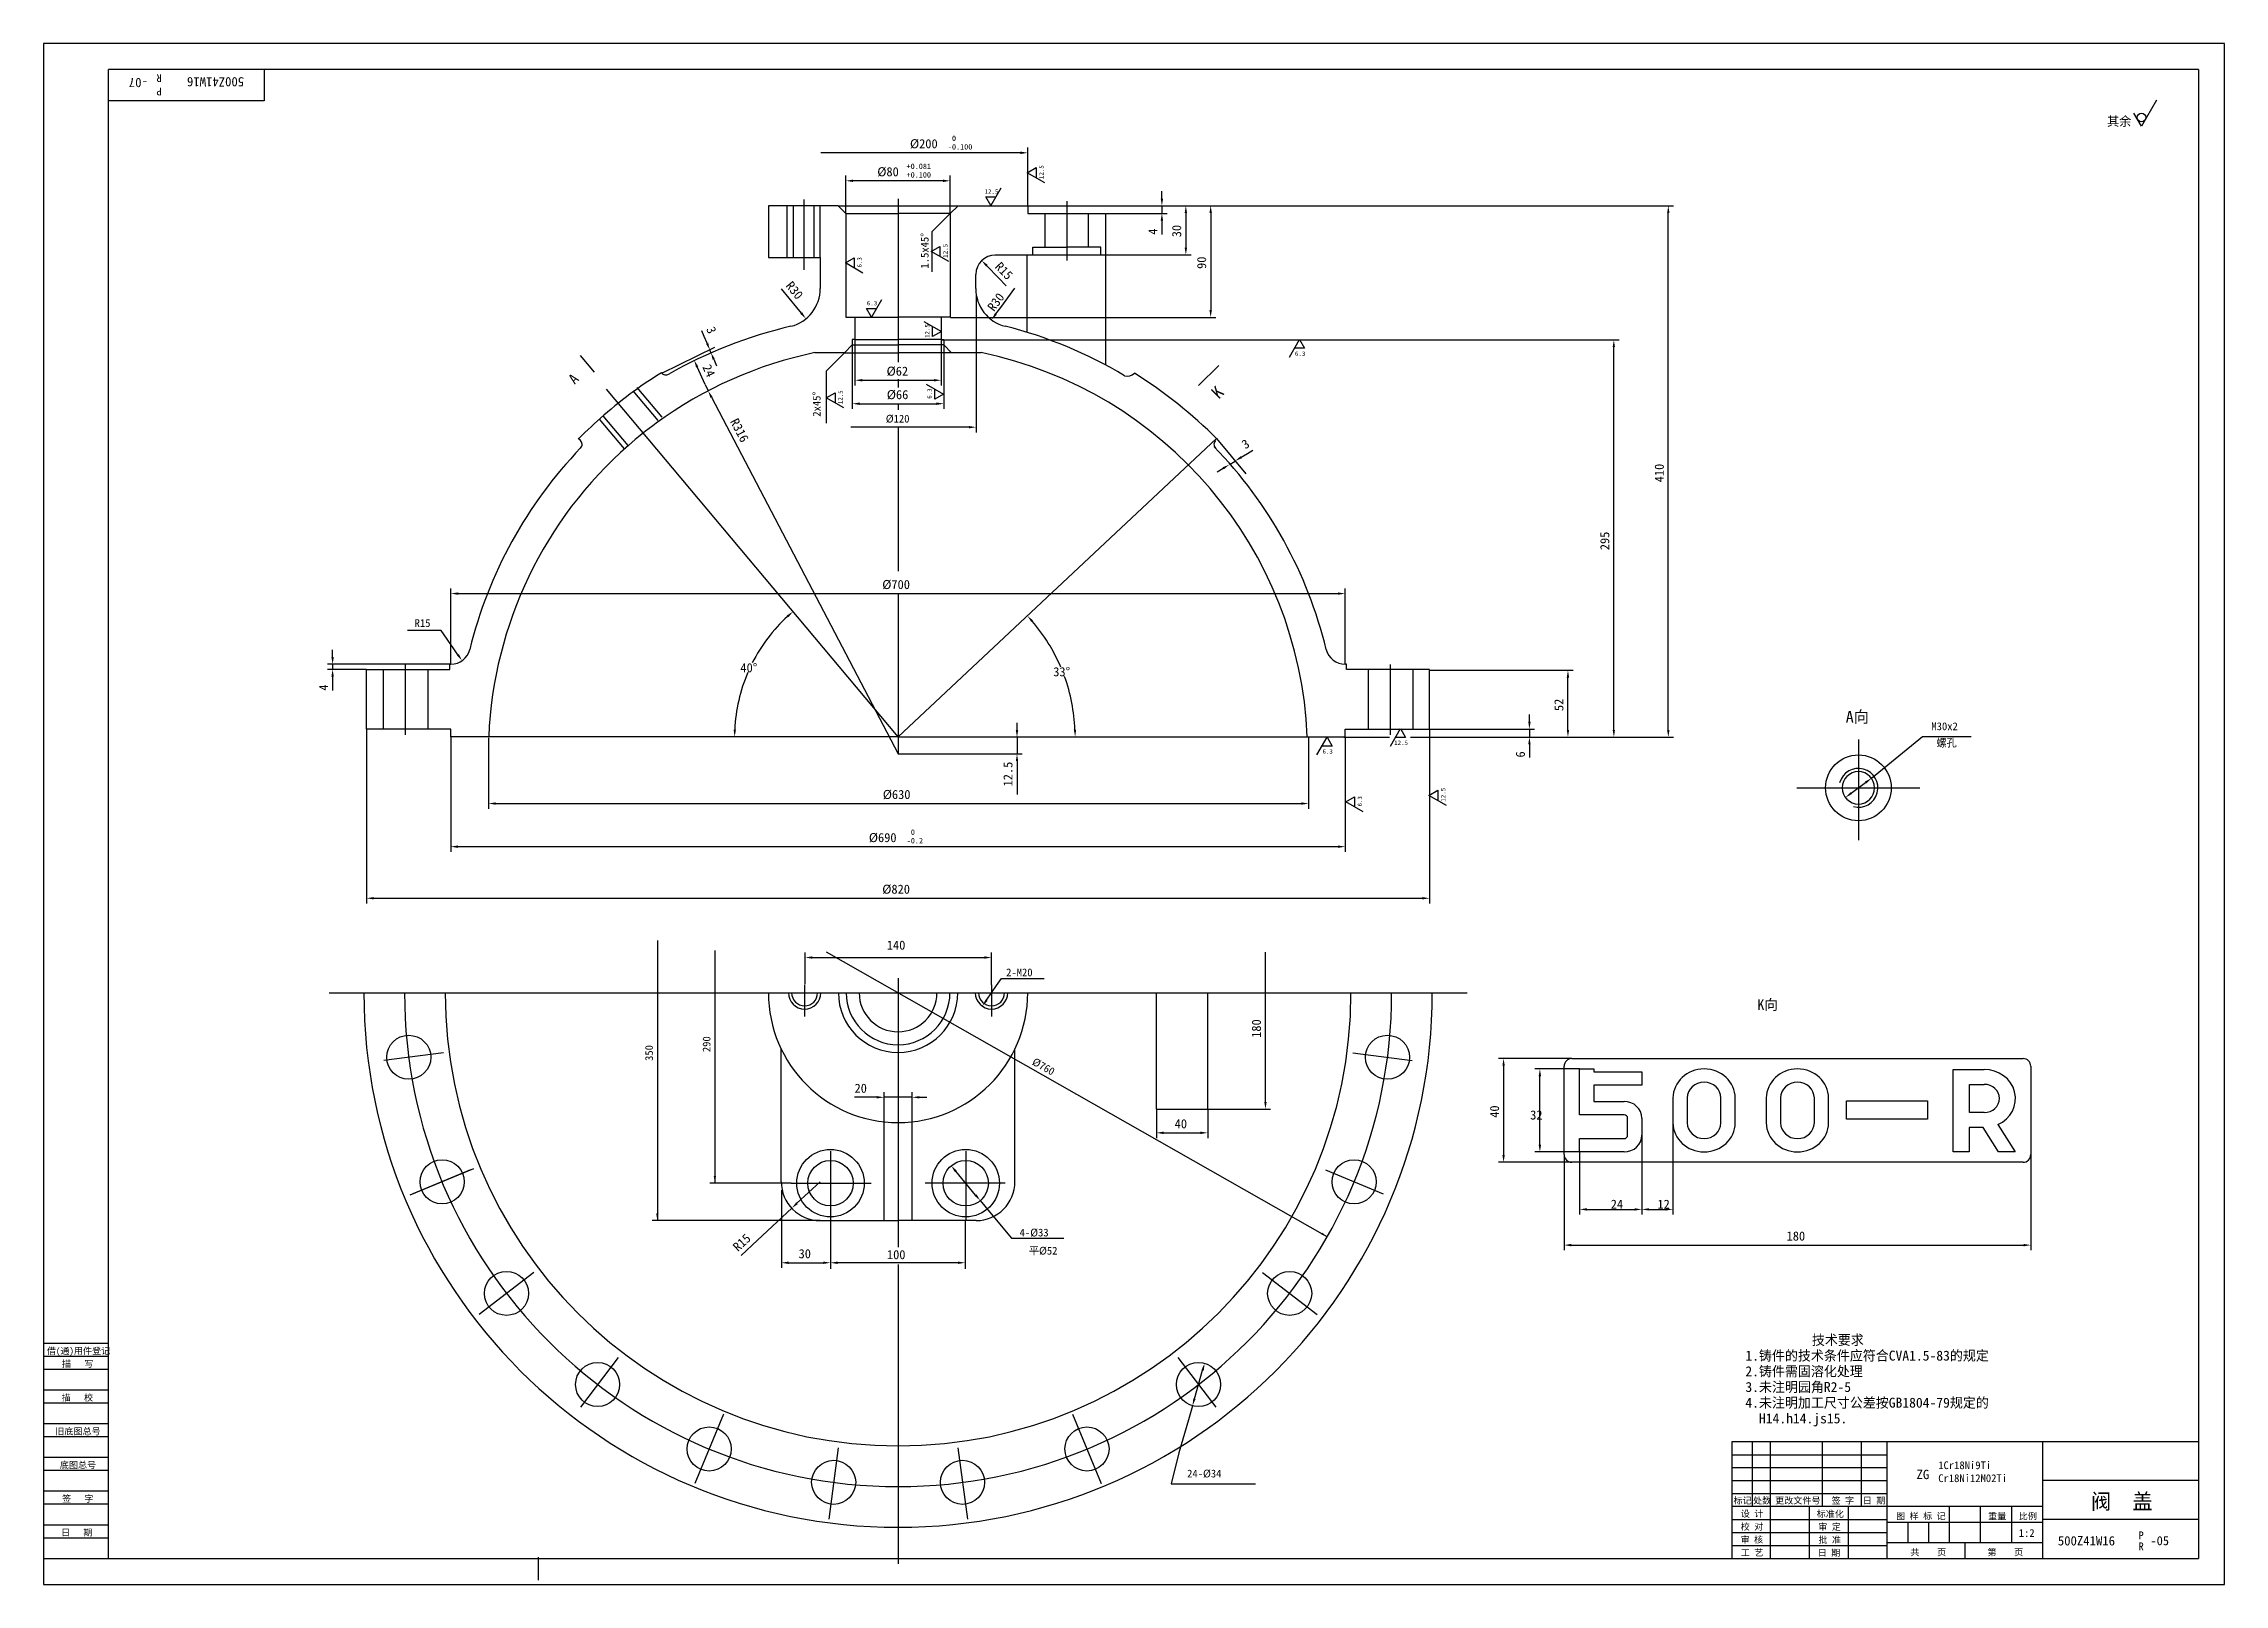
# Model space of a CAD drawing. Header units: metres. Extents: x 0 to 841, y 0 to 594.
import ezdxf

# ---------------------------------------------------------------- set-up
doc = ezdxf.new("R2010")
doc.units = ezdxf.units.M
for name, color, linetype in [('B', 3, 'Continuous'), ('C', 6, 'Continuous'), ('D', 1, 'Continuous'), ('FL', 5, 'Continuous'), ('HA', 5, 'Continuous'), ('T', 7, 'Continuous'), ('TL', 4, 'Continuous')]:
    doc.layers.add(name, color=color, linetype=linetype)

# ---------------------------------------------------------------- blocks, each defined once
blk = doc.blocks.new('TUKUN1')
at = {"layer": 'FL'}
for p, q in [((841, 594), (0, 594)), ((0, 594), (0, 0)), ((841, 0), (841, 594)), ((0, 83), (25, 83)), ((0, 75), (25, 75)), ((0, 70), (25, 70)), ((0, 62), (25, 62)), ((0, 57), (25, 57)), ((659, 30), (659, 55)), ((666, 10), (666, 55)), ((686, 30), (686, 55)), ((701, 30), (701, 55)), ((0, 49), (25, 49)), ((0, 44), (25, 44)), ((651, 50), (711, 50)), ((651, 45), (711, 45)), ((0, 36), (25, 36)), ((651, 40), (711, 40)), ((651, 35), (711, 35)), ((0, 31), (25, 31)), ((696, 10), (696, 30)), ((0, 23), (25, 23)), ((0, 18), (25, 18)), ((651, 25), (711, 25)), ((651, 20), (711, 20)), ((651, 15), (711, 15)), ((0, 0), (841, 0))]:
    blk.add_line(p, q, dxfattribs=at)
at = {"layer": 'TL'}
for p, q in [((831, 584), (25, 584)), ((25, 10), (25, 584)), ((85, 584), (85, 572)), ((831, 584), (831, 10)), ((85, 572), (25, 572)), ((0, 93), (25, 93)), ((0, 88), (25, 88)), ((831, 55), (651, 55)), ((651, 55), (651, 10)), ((711, 10), (711, 55)), ((771, 10), (771, 55)), ((831, 40), (771, 40)), ((771, 30), (651, 30)), ((681, 10), (681, 30)), ((735, 16), (735, 30)), ((747, 16), (747, 30)), ((759, 16), (759, 30)), ((711, 24), (771, 24)), ((719, 16), (719, 24)), ((727, 16), (727, 24)), ((831, 25), (771, 25)), ((0, 10), (831, 10)), ((771, 16), (711, 16)), ((741, 10), (741, 16))]:
    blk.add_line(p, q, dxfattribs=at)
at = {"layer": 'T'}
for s, p in [('借(通)用件登记', (1.26, 88.76)), ('描   写', (7.09, 83.76)), ('描   校', (6.98, 70.76)), ('旧底图总号', (4.52, 57.76)), ('底图总号', (6.25, 44.76)), ('签   字', (7.1, 31.76)), ('标记', (651.71, 31.07)), ('处数', (659.22, 31.07)), ('更改文件号', (667.75, 31.07)), ('签 字', (689.53, 31.07)), ('日 期', (701.57, 31.07)), ('设 计', (654.5, 25.99)), ('标准化', (683.77, 25.93)), ('图 样 标 记', (714.4, 25.04)), ('重量', (749.88, 25.04)), ('比例', (761.7, 25.04)), ('日   期', (6.72, 18.76)), ('校 对', (654.48, 20.99)), ('审 核', (654.41, 15.99)), ('批 准', (684.46, 15.93)), ('审 定', (684.39, 20.93)), ('工 艺', (654.52, 10.99)), ('日 期', (684.18, 10.93)), ('共    页', (719.91, 11.13)), ('第    页', (749.62, 11.13))]:
    blk.add_text(s, height=2.5, dxfattribs=at).set_placement(p)
blk = doc.blocks.new('MZ0')
at = {"linetype": 'CONTINUOUS'}
for points in [[(7, 6.5, 0.41), (3.5, 10, 0.41), (0, 6.5), (0, 3.5, 0.41), (3.5, 0, 0.41), (7, 3.5)], [(5.4, 6.5, 0.41), (3.5, 8.4, 0.41), (1.6, 6.5), (1.6, 3.5, 0.41), (3.5, 1.6, 0.41), (5.4, 3.5)]]:
    blk.add_lwpolyline(points, format="xyb", close=True, dxfattribs=at)
blk = doc.blocks.new('MZ5')
blk.add_lwpolyline([(0, 0), (0, 1.6), (5, 1.6, 0.41), (5.4, 2), (5.4, 4.08, 0.41), (5, 4.48), (0, 4.48), (0, 10), (1.6, 10), (1.6, 9.64), (7, 9.64), (7, 8.04), (1.6, 8.04), (1.6, 6.08), (5, 6.08, -0.41), (7, 4.08), (7, 2, -0.41), (5, 0)], format="xyb", close=True)
blk = doc.blocks.new('MZR')
at = {"linetype": 'CONTINUOUS'}
blk.add_lwpolyline([(3.5, 9.94, -0.8), (5.04, 3.29), (6.98, 0), (5.11, 0), (3.4, 2.94), (1.81, 2.94), (1.81, 0), (0, 0), (0, 9.94), (3.5, 9.94)], format="xyb", dxfattribs=at)
blk.add_lwpolyline([(1.84, 4.74), (1.84, 8.14), (3.51, 8.14, -1), (3.51, 4.74)], format="xyb", close=True, dxfattribs=at)

msp = doc.modelspace()

# ---------------------------------------------------------------- linework, layer by layer
at = {"layer": 'B'}
for p, q in [((429.01, 228.21), (429.01, 183.21)), ((449.01, 183.21), (449.01, 228.21)), ((324.09, 140.15), (324.09, 178.35)), ((334.96, 140.15), (334.96, 178.35)), ((429.01, 183.21), (439.01, 183.21)), ((439.01, 183.21), (449.01, 183.21))]:
    msp.add_line(p, q, dxfattribs=at)
at = {"layer": 'C'}
for p, q in [((293.17, 533.94), (293.17, 506.78)), ((329.5, 534.16), (329.5, 471.19)), ((394.59, 533.23), (394.59, 510.37)), ((329.5, 464.68), (329.5, 461.43)), ((329.5, 326.74), (217.01, 460.8)), ((329.5, 455.18), (329.5, 452.86)), ((329.5, 446.12), (329.5, 390.59)), ((329.5, 381.98), (329.5, 320.14)), ((139.59, 327.51), (139.59, 354.58)), ((519.41, 327.51), (519.41, 354.58)), ((699.86, 325.74), (699.86, 286.88)), ((699.86, 316.29), (699.86, 297.89)), ((676.12, 307.09), (723.58, 307.09)), ((690.66, 307.09), (709.06, 307.09)), ((110.06, 228.05), (548.98, 228.05)), ((293.48, 231.11), (293.48, 218.97)), ((329.52, 233.7), (329.52, 129.94)), ((365.56, 231.11), (365.56, 218.97)), ((154.21, 204.97), (131.23, 201.95)), ((504.83, 204.97), (527.81, 201.95)), ((165.75, 160.22), (141.23, 150.06)), ((303.45, 166.99), (303.45, 143.69)), ((355.6, 166.99), (355.6, 143.69)), ((164.68, 159.77), (142.42, 150.55)), ((288.24, 154.67), (319.12, 154.67)), ((370.8, 154.67), (339.92, 154.67)), ((494.37, 159.77), (516.62, 150.55)), ((303.45, 143.69), (303.45, 140.48)), ((355.6, 143.69), (355.6, 140.48)), ((189.01, 120.23), (167.93, 104.06)), ((329.52, 123.28), (329.52, 7.91)), ((470.04, 120.23), (491.11, 104.06)), ((221.61, 87.43), (207, 68.38)), ((437.43, 87.43), (452.04, 68.38)), ((262.22, 65.57), (251.14, 38.83)), ((396.82, 65.57), (407.9, 38.83)), ((306.43, 52.67), (302.8, 25.1)), ((352.61, 52.67), (356.24, 25.1)), ((190.67, 10.43), (190.67, 1.66))]:
    msp.add_line(p, q, dxfattribs=at)
msp.add_arc((329.52, 228.05), 190.34, 180, 0, dxfattribs=at)
at = {"layer": 'D'}
for p, q in [((814.88, 572.26), (809.03, 562.12)), ((809.03, 562.12), (806.1, 567.19)), ((314.02, 551.91), (299.79, 551.91)), ((376.7, 551.91), (314.02, 551.91)), ((379.5, 531.49), (379.5, 553.91)), ((309.37, 528.49), (309.37, 543.11)), ((346.83, 541.11), (312.17, 541.11)), ((349.63, 528.49), (349.63, 543.11)), ((369.2, 538.3), (365.3, 531.54)), ((379.33, 544.23), (382.71, 546.18)), ((386.09, 540.33), (379.33, 544.23)), ((382.71, 546.18), (382.71, 542.28)), ((286.81, 511.49), (286.81, 531.45)), ((299.52, 511.49), (299.52, 531.45)), ((365.3, 531.54), (363.35, 534.92)), ((363.35, 534.92), (367.25, 534.92)), ((379.5, 531.49), (433.26, 531.49)), ((431.26, 534.29), (431.26, 537.09)), ((431.26, 531.49), (431.26, 528.56)), ((433.26, 531.49), (442.49, 531.49)), ((442.49, 531.49), (452.07, 531.49)), ((452.07, 531.49), (628.56, 531.49)), ((349.63, 528.49), (342.56, 521.42)), ((409.71, 528.56), (433.26, 528.56)), ((431.26, 525.76), (431.26, 522.96)), ((431.26, 522.96), (431.26, 520.37)), ((440.49, 528.69), (440.49, 515.38)), ((450.07, 528.69), (450.07, 491.26)), ((626.56, 329.43), (626.56, 528.69)), ((342.28, 513.89), (345.66, 515.84)), ((349.04, 509.99), (342.28, 513.89)), ((342.56, 521.42), (342.56, 506.05)), ((345.66, 515.84), (345.66, 511.94)), ((309.18, 509.47), (312.56, 511.42)), ((315.94, 505.57), (309.18, 509.47)), ((312.56, 511.42), (312.56, 507.52)), ((363.73, 508.36), (368.29, 503.66)), ((409.26, 512.58), (442.49, 512.58)), ((290.45, 492.28), (284.61, 499.47)), ((359.63, 497.51), (359.63, 444.12)), ((368.29, 503.66), (371.21, 500.65)), ((369.09, 492.31), (374.6, 499.74)), ((292.21, 490.11), (290.45, 492.28)), ((319.27, 488.5), (317.32, 491.88)), ((317.32, 491.88), (321.22, 491.88)), ((323.17, 495.26), (319.27, 488.5)), ((349.73, 488.46), (452.07, 488.46)), ((367.21, 489.78), (369.09, 492.31)), ((254.78, 481.07), (253.85, 483.31)), ((255.86, 478.49), (254.78, 481.07)), ((312.87, 479.99), (312.87, 462.23)), ((339.44, 486.88), (346.2, 482.98)), ((342.82, 481.03), (342.82, 484.93)), ((346.2, 482.98), (342.82, 481.03)), ((346.13, 479.99), (346.13, 462.23)), ((346.39, 479.78), (607.55, 479.78)), ((480.45, 473.16), (484.35, 479.92)), ((484.35, 479.92), (486.3, 476.54)), ((238.35, 466.96), (258.86, 477.04)), ((257.35, 474.9), (256.93, 475.9)), ((258.42, 472.32), (259.49, 469.73)), ((308.87, 474.85), (301.8, 467.78)), ((311.87, 477.85), (311.87, 453.18)), ((347.13, 477.85), (347.13, 453.18)), ((486.3, 476.54), (482.4, 476.54)), ((605.55, 329.43), (605.55, 476.98)), ((255.13, 462.59), (252.05, 469.35)), ((255.13, 462.59), (256.27, 460.13)), ((301.8, 467.78), (301.8, 447.69)), ((315.67, 464.23), (343.33, 464.23)), ((340.31, 462.77), (347.07, 458.87)), ((238.54, 449.93), (228.89, 461.43)), ((257.57, 457.65), (329.52, 320.14)), ((301.82, 457.44), (305.2, 459.39)), ((308.58, 453.53), (301.82, 457.44)), ((305.2, 459.39), (305.2, 455.49)), ((314.67, 455.18), (344.33, 455.18)), ((343.69, 456.92), (343.69, 460.82)), ((347.07, 458.87), (343.69, 456.92)), ((223.98, 437.72), (214.34, 449.21)), ((356.83, 446.12), (311.28, 446.12)), ((329.5, 326.74), (452.32, 441.71)), ((452.32, 441.71), (463.63, 428.19)), ((454.89, 430.25), (452.51, 428.79)), ((457.28, 431.72), (459.49, 433.08)), ((461.87, 434.55), (464.25, 436.02)), ((464.25, 436.02), (466.32, 437.29)), ((157.09, 354.74), (157.09, 383.98)), ((159.89, 381.98), (499.12, 381.98)), ((501.92, 354.74), (501.92, 383.98)), ((153.27, 367.73), (140.39, 367.73)), ((158.17, 360.69), (153.27, 367.73)), ((156.61, 354.74), (109.45, 354.74)), ((111.45, 357.54), (111.45, 360.34)), ((111.45, 354.74), (111.45, 352.77)), ((159.77, 358.39), (158.17, 360.69)), ((124.43, 352.77), (109.45, 352.77)), ((111.45, 349.97), (111.45, 347.17)), ((111.45, 347.17), (111.45, 344.58)), ((534.75, 352.39), (589.85, 352.39)), ((587.85, 329.43), (587.85, 349.59)), ((124.52, 329.74), (124.52, 262.52)), ((375.38, 329.36), (375.38, 332.16)), ((519.36, 323.17), (523.27, 329.93)), ((523.27, 329.93), (525.22, 326.55)), ((534.48, 329.74), (534.48, 262.52)), ((534.48, 329.74), (574.99, 329.74)), ((572.99, 332.54), (572.99, 335.34)), ((572.99, 329.74), (572.99, 326.63)), ((157.02, 326.74), (157.02, 282.41)), ((171.59, 326.34), (171.59, 299.03)), ((329.5, 320.17), (377.38, 320.17)), ((375.38, 326.56), (375.38, 320.17)), ((487.84, 326.34), (487.84, 299.03)), ((491.06, 319.83), (494.97, 326.59)), ((496.92, 323.21), (493.01, 323.21)), ((494.97, 326.59), (496.92, 323.21)), ((501.45, 326.63), (519.04, 326.63)), ((501.98, 326.74), (501.98, 282.41)), ((525.22, 326.55), (521.31, 326.55)), ((527.08, 326.63), (574.99, 326.63)), ((572.99, 323.83), (572.99, 321.03)), ((572.99, 321.03), (572.99, 318.77)), ((574.99, 326.63), (589.85, 326.63)), ((589.85, 326.63), (607.55, 326.63)), ((607.55, 326.63), (628.56, 326.63)), ((704.9, 310.79), (724.52, 326.87)), ((724.52, 326.87), (743.41, 326.87)), ((375.38, 317.37), (375.38, 314.57)), ((375.38, 314.57), (375.38, 304.48)), ((502.14, 301.69), (505.52, 303.64)), ((505.52, 303.64), (505.52, 299.73)), ((534.26, 304.19), (537.64, 306.14)), ((541.02, 300.29), (534.26, 304.19)), ((537.64, 306.14), (537.64, 302.24)), ((697.09, 305.04), (702.64, 309.13)), ((174.39, 301.03), (485.04, 301.03)), ((508.9, 297.78), (502.14, 301.69)), ((159.82, 284.41), (499.18, 284.41)), ((127.32, 264.52), (531.68, 264.52)), ((236.69, 248.28), (236.69, 140.25)), ((258.87, 244.42), (258.87, 154.67)), ((293.65, 231.37), (293.65, 243.66)), ((296.45, 241.66), (362.76, 241.66)), ((495.02, 134.04), (301.94, 243.72)), ((365.56, 231.11), (365.56, 243.66)), ((471.19, 186.01), (471.19, 243.74)), ((363.61, 225.19), (367.51, 230.92)), ((367.51, 230.92), (369.45, 233.63)), ((369.45, 233.63), (379.41, 233.63)), ((379.41, 233.63), (385.87, 233.63)), ((589.35, 202.72), (561.03, 202.72)), ((563.03, 199.92), (563.03, 165.52)), ((592.35, 198.72), (575.03, 198.72)), ((577.03, 169.52), (577.03, 195.92)), ((318.49, 187.78), (312.73, 187.78)), ((321.29, 187.78), (318.49, 187.78)), ((324.09, 178.35), (324.09, 189.78)), ((334.96, 187.78), (324.09, 187.78)), ((334.96, 178.35), (334.96, 189.78)), ((337.76, 187.78), (340.56, 187.78)), ((429.14, 183.27), (429.14, 172.08)), ((448.91, 183.27), (448.91, 172.08)), ((448.91, 183.21), (473.19, 183.21)), ((628.35, 177.92), (628.35, 142.56)), ((431.94, 174.08), (446.11, 174.08)), ((616.35, 173.12), (616.35, 142.56)), ((589.35, 162.72), (561.03, 162.72)), ((592.35, 166.72), (575.03, 166.72)), ((586.35, 165.72), (586.35, 128.79)), ((592.35, 166.72), (592.35, 142.56)), ((766.35, 165.72), (766.35, 128.79)), ((288.24, 154.67), (256.87, 154.67)), ((284.52, 152), (284.52, 121.99)), ((290.53, 146.92), (299.45, 155.25)), ((359.41, 150.1), (351.78, 159.24)), ((288.49, 145.01), (275.28, 132.68)), ((361.2, 147.96), (364.79, 143.66)), ((364.79, 143.66), (373.29, 133.48)), ((595.15, 144.56), (613.55, 144.56)), ((619.15, 144.56), (625.55, 144.56)), ((299.45, 140.25), (234.69, 140.25)), ((303.45, 140.48), (303.45, 121.99)), ((355.39, 140.09), (355.39, 121.63)), ((275.28, 132.68), (269, 126.82)), ((373.29, 133.48), (393.5, 133.48)), ((589.15, 130.79), (763.55, 130.79)), ((287.32, 123.99), (300.65, 123.99)), ((303.4, 123.99), (303.4, 121.63)), ((352.59, 123.99), (306.2, 123.99)), ((443.82, 71.57), (446.97, 82.53)), ((443.05, 68.88), (441.5, 63.49)), ((441.5, 63.49), (437.85, 50.75)), ((437.85, 50.75), (434.77, 38.7)), ((434.77, 38.7), (467.38, 38.7))]:
    msp.add_line(p, q, dxfattribs=at)
msp.add_circle((809.03, 565.5), 1.69, dxfattribs=at)
for radius, start, end in [(63.03, 132.55, 153.14), (68.3, 23.22, 40.76), (63.03, 156.83, 177.45), (68.3, 2.35, 19.9)]:
    msp.add_arc((329.5, 326.74), radius, start, end, dxfattribs=at)
for points in [[(376.7, 552.38), (376.7, 551.44), (379.5, 551.91)], [(312.17, 541.58), (312.17, 540.64), (309.37, 541.11)], [(346.83, 541.58), (346.83, 540.64), (349.63, 541.11)], [(430.79, 534.29), (431.73, 534.29), (431.26, 531.49)], [(440.03, 528.69), (440.96, 528.69), (440.49, 531.49)], [(449.6, 528.69), (450.54, 528.69), (450.07, 531.49)], [(626.09, 528.69), (627.02, 528.69), (626.56, 531.49)], [(430.79, 525.76), (431.73, 525.76), (431.26, 528.56)], [(440.03, 515.38), (440.96, 515.38), (440.49, 512.58)], [(363.4, 508.04), (364.07, 508.69), (361.78, 510.37)], [(291.85, 489.81), (292.57, 490.4), (293.98, 487.93)], [(367.59, 489.5), (366.84, 490.06), (365.54, 487.53)], [(449.6, 491.26), (450.54, 491.26), (450.07, 488.46)], [(605.08, 476.98), (606.01, 476.98), (605.55, 479.78)], [(252.47, 469.54), (251.62, 469.15), (250.89, 471.9)], [(256.29, 478.67), (255.43, 478.31), (256.93, 475.9)], [(258.85, 472.5), (257.99, 472.14), (257.35, 474.9)], [(315.67, 464.69), (315.67, 463.76), (312.87, 464.23)], [(343.33, 464.69), (343.33, 463.76), (346.13, 464.23)], [(257.16, 457.43), (257.99, 457.87), (256.27, 460.13)], [(314.67, 455.65), (314.67, 454.71), (311.87, 455.18)], [(344.33, 455.65), (344.33, 454.71), (347.13, 455.18)], [(356.83, 446.58), (356.83, 445.65), (359.63, 446.12)], [(454.65, 430.65), (455.14, 429.86), (457.28, 431.72)], [(461.63, 434.95), (462.11, 434.15), (459.49, 433.08)], [(159.89, 382.44), (159.89, 381.51), (157.09, 381.98)], [(499.12, 382.44), (499.12, 381.51), (501.92, 381.98)], [(286.58, 373.53), (287.19, 372.83), (288.99, 375.02)], [(380.89, 371.03), (381.58, 371.65), (379.37, 373.42)], [(110.98, 357.54), (111.92, 357.54), (111.45, 354.74)], [(159.39, 358.12), (160.16, 358.65), (161.37, 356.09)], [(110.98, 349.97), (111.92, 349.97), (111.45, 352.77)], [(587.38, 349.59), (588.31, 349.59), (587.85, 352.39)], [(267.01, 329.53), (266.07, 329.55), (266.48, 326.74)], [(374.92, 329.36), (375.85, 329.36), (375.38, 326.56)], [(398.21, 329.55), (397.28, 329.53), (397.8, 326.74)], [(572.53, 332.54), (573.46, 332.54), (572.99, 329.74)], [(587.38, 329.43), (588.31, 329.43), (587.85, 326.63)], [(605.08, 329.43), (606.01, 329.43), (605.55, 326.63)], [(626.09, 329.43), (627.02, 329.43), (626.56, 326.63)], [(374.92, 317.37), (375.85, 317.37), (375.38, 320.17)], [(572.53, 323.83), (573.46, 323.83), (572.99, 326.63)], [(697.36, 304.67), (696.81, 305.42), (694.83, 303.38)], [(702.92, 308.76), (702.37, 309.51), (704.9, 310.79)], [(174.39, 301.5), (174.39, 300.57), (171.59, 301.03)], [(485.04, 301.5), (485.04, 300.57), (487.84, 301.03)], [(159.82, 284.88), (159.82, 283.94), (157.02, 284.41)], [(499.18, 284.88), (499.18, 283.94), (501.98, 284.41)], [(127.32, 264.99), (127.32, 264.06), (124.52, 264.52)], [(531.68, 264.99), (531.68, 264.06), (534.48, 264.52)], [(296.45, 242.13), (296.45, 241.2), (293.65, 241.66)], [(362.76, 242.13), (362.76, 241.2), (365.56, 241.66)], [(364, 224.93), (363.23, 225.46), (362.04, 222.88)], [(562.56, 199.92), (563.49, 199.92), (563.03, 202.72)], [(576.56, 195.92), (577.49, 195.92), (577.03, 198.72)], [(321.29, 188.25), (321.29, 187.32), (324.09, 187.78)], [(337.76, 188.25), (337.76, 187.32), (334.96, 187.78)], [(470.73, 186.01), (471.66, 186.01), (471.19, 183.21)], [(431.94, 174.55), (431.94, 173.61), (429.14, 174.08)], [(446.11, 174.55), (446.11, 173.61), (448.91, 174.08)], [(576.56, 169.52), (577.49, 169.52), (577.03, 166.72)], [(351.42, 158.94), (352.14, 159.54), (349.99, 161.39)], [(562.56, 165.52), (563.49, 165.52), (563.03, 162.72)], [(259.32, 157.47), (258.87, 154.67), (258.42, 157.47)], [(237.14, 143.05), (236.69, 140.25), (236.24, 143.05)], [(290.85, 146.58), (290.21, 147.26), (288.49, 145.01)], [(359.05, 149.81), (359.77, 150.4), (361.2, 147.96)], [(595.15, 145.03), (595.15, 144.1), (592.35, 144.56)], [(613.55, 145.03), (613.55, 144.1), (616.35, 144.56)], [(619.15, 145.03), (619.15, 144.1), (616.35, 144.56)], [(625.55, 145.03), (625.55, 144.1), (628.35, 144.56)], [(492.68, 134.92), (495.02, 134.04), (493.07, 135.6)], [(589.15, 131.26), (589.15, 130.32), (586.35, 130.79)], [(763.55, 131.26), (763.55, 130.32), (766.35, 130.79)], [(287.32, 124.46), (287.32, 123.52), (284.52, 123.99)], [(300.65, 124.46), (300.65, 123.52), (303.45, 123.99)], [(306.2, 124.46), (306.2, 123.52), (303.4, 123.99)], [(352.59, 124.46), (352.59, 123.52), (355.39, 123.99)], [(447.41, 82.4), (446.52, 82.66), (447.74, 85.22)], [(444.27, 71.44), (443.37, 71.7), (443.05, 68.88)]]:
    msp.add_solid(points, dxfattribs=at)
at = {"layer": 'FL'}
msp.add_arc((699.86, 307.09), 7.5, 255, 165, dxfattribs=at)
at = {"layer": 'HA'}
for centre in [(293.48, 228.05), (365.56, 228.05)]:
    msp.add_arc(centre, 6.26, 180, 0, dxfattribs=at)
at = {"layer": 'TL'}
for p, q in [((289.18, 531.49), (279.52, 531.49)), ((279.52, 531.49), (279.52, 511.49)), ((289.16, 511.43), (289.16, 531.45)), ((306.37, 531.49), (289.18, 531.49)), ((297.17, 511.43), (297.17, 531.45)), ((309.37, 528.49), (306.37, 531.49)), ((306.37, 531.49), (329.4, 531.49)), ((329.5, 531.49), (352.5, 531.49)), ((349.63, 528.49), (352.63, 531.49)), ((352.5, 531.49), (379.5, 531.49)), ((379.5, 531.49), (379.5, 528.49)), ((309.37, 528.49), (329.4, 528.49)), ((309.37, 528.49), (309.37, 488.49)), ((349.63, 528.49), (329.6, 528.49)), ((349.63, 528.49), (349.63, 488.49)), ((379.5, 528.49), (386.19, 528.49)), ((386.19, 528.49), (402.86, 528.49)), ((386.24, 515.51), (386.24, 528.59)), ((402.86, 528.49), (409.5, 528.49)), ((402.94, 515.51), (402.94, 528.59)), ((409.5, 528.49), (409.5, 512.49)), ((381.51, 512.51), (381.51, 515.51)), ((381.51, 515.51), (386.19, 515.51)), ((386.19, 515.51), (394.59, 515.51)), ((402.89, 515.51), (394.59, 515.51)), ((407.67, 515.51), (402.89, 515.51)), ((407.67, 512.51), (407.67, 515.51)), ((279.52, 511.49), (289.18, 511.49)), ((289.18, 511.49), (297.11, 511.49)), ((297.11, 511.49), (299.52, 511.49)), ((299.52, 511.49), (299.52, 499.58)), ((359.48, 499.58), (359.5, 504.99)), ((381.53, 512.49), (367, 512.49)), ((379.17, 512.49), (379.17, 482.71)), ((407.63, 512.49), (381.53, 512.49)), ((409.5, 512.49), (407.63, 512.49)), ((409.5, 512.49), (409.5, 470.12)), ((309.37, 488.49), (312.87, 488.49)), ((312.87, 488.49), (312.87, 479.99)), ((312.87, 488.49), (329.54, 488.49)), ((346.13, 488.49), (329.46, 488.49)), ((346.13, 488.49), (346.13, 479.99)), ((349.63, 488.49), (346.13, 488.49)), ((311.87, 479.99), (311.87, 477.85)), ((312.87, 479.99), (311.87, 479.99)), ((312.87, 479.99), (329.54, 479.99)), ((346.13, 479.99), (329.46, 479.99)), ((346.13, 479.99), (347.13, 479.99)), ((347.13, 479.99), (347.13, 477.85)), ((206.87, 473.82), (212.26, 467.31)), ((308.87, 474.85), (297.47, 474.85)), ((311.87, 477.85), (308.87, 474.85)), ((308.87, 474.85), (329.54, 474.85)), ((311.87, 477.85), (329.54, 477.85)), ((347.13, 477.85), (329.46, 477.85)), ((350.7, 474.85), (329.52, 474.85)), ((347.13, 477.85), (350.13, 474.85)), ((361.53, 474.85), (350.7, 474.85)), ((453.16, 469.92), (445.35, 462.23)), ((236.97, 448.69), (227.33, 460.18)), ((225.48, 439.04), (215.84, 450.54)), ((207.03, 440.95), (206.16, 441.76)), ((156.61, 352.74), (156.61, 354.74)), ((156.61, 354.74), (157.09, 354.74)), ((502.39, 354.74), (501.92, 354.74)), ((502.39, 352.74), (502.39, 354.74)), ((124.52, 329.74), (124.52, 352.74)), ((124.52, 352.74), (130.97, 352.74)), ((130.97, 352.74), (148.21, 352.74)), ((130.97, 352.67), (130.97, 329.71)), ((148.21, 352.74), (156.61, 352.74)), ((148.21, 352.67), (148.21, 329.71)), ((510.79, 352.74), (502.39, 352.74)), ((528.03, 352.74), (510.79, 352.74)), ((510.79, 352.67), (510.79, 329.71)), ((534.48, 352.74), (528.03, 352.74)), ((528.03, 352.67), (528.03, 329.71)), ((534.48, 329.74), (534.48, 352.74)), ((130.97, 329.74), (124.52, 329.74)), ((148.21, 329.74), (130.97, 329.74)), ((157.02, 329.74), (148.21, 329.74)), ((157.02, 326.74), (157.02, 329.74)), ((501.98, 329.74), (510.79, 329.74)), ((501.98, 326.74), (501.98, 329.74)), ((510.79, 329.74), (528.03, 329.74)), ((528.03, 329.74), (534.48, 329.74)), ((171.53, 326.74), (157.02, 326.74)), ((329.52, 326.74), (171.53, 326.74)), ((329.48, 326.74), (487.25, 326.74)), ((487.25, 326.74), (501.98, 326.74)), ((284.45, 155.25), (284.45, 206.41)), ((374.59, 155.25), (374.59, 206.41)), ((589.35, 202.72), (763.35, 202.72)), ((586.35, 165.72), (586.35, 199.72)), ((766.35, 199.72), (766.35, 165.72)), ((695.31, 186.39), (726.51, 186.39)), ((695.31, 179.41), (695.31, 186.39)), ((726.51, 186.39), (726.51, 179.41)), ((726.51, 179.41), (695.31, 179.41)), ((763.35, 162.72), (589.35, 162.72)), ((299.45, 140.25), (329.52, 140.25)), ((359.59, 140.25), (329.52, 140.25))]:
    msp.add_line(p, q, dxfattribs=at)
for points in [[(288.17, 485.03, 0.07), (241.09, 466.61, 0.07)], [(416.85, 465.97, 0.26), (420.69, 466.9, 0.26)], [(706.11, 307.09, 1), (693.61, 307.09, 1), (706.11, 307.09, 1)]]:
    msp.add_lwpolyline(points, format="xyb", dxfattribs=at)
for centre, radius in [((699.86, 307.09), 12.67), ((140.81, 203.21), 8.5), ((518.23, 203.21), 8.5), ((153.67, 155.21), 8.5), ((303.45, 154.67), 13), ((303.45, 154.67), 8.75), ((355.6, 154.67), 13), ((355.6, 154.67), 8.75), ((505.37, 155.21), 8.5), ((178.52, 112.18), 8.5), ((480.53, 112.18), 8.5), ((213.65, 77.05), 8.5), ((445.39, 77.05), 8.5), ((256.68, 52.2), 8.5), ((402.36, 52.2), 8.5), ((304.68, 39.34), 8.5), ((354.37, 39.34), 8.5)]:
    msp.add_circle(centre, radius, dxfattribs=at)
for centre, radius, start, end in [((367, 504.99), 7.5, 90, 180), ((284.52, 499.58), 15, 284.08, 0), ((374.48, 499.58), 15, 180, 255.92), ((329.48, 320.14), 170, 59.07, 75.92), ((329.52, 320.14), 158, 101.7, 126.17), ((329.48, 320.14), 158, 2.44, 78.3), ((329.52, 320.14), 173, 121.82, 126.03), ((239.98, 468.27), 2, 213, 303.94), ((329.48, 319.89), 173, 44.65, 58.18), ((329.52, 320.14), 173, 126.03, 131), ((329.52, 320.14), 173, 131, 135.35), ((329.52, 320.14), 158, 126.17, 131.16), ((329.52, 320.14), 170, 136.06, 166.28), ((329.52, 320.14), 158, 131.16, 177.56), ((205.67, 439.49), 2, 316.06, 47), ((453.33, 439.49), 2, 133, 223.94), ((329.48, 320.14), 170, 13.72, 44.16), ((157.09, 362.24), 7.5, 270, 346.28), ((501.92, 362.24), 7.5, 193.72, 270), ((329.52, 228.05), 206.02, 180, 0), ((329.52, 228.05), 174.66, 180, 0), ((329.52, 228.05), 50, 180, 0), ((293.48, 228.05), 5, 180, 0), ((329.52, 228.05), 23, 180, 0), ((329.52, 228.05), 20, 180, 0), ((329.52, 228.05), 15, 180, 0), ((365.56, 228.05), 5, 180, 0), ((589.35, 199.72), 3, 90, 180), ((763.35, 199.72), 3, 0, 90), ((589.35, 165.72), 3, 180, 270), ((763.35, 165.72), 3, 270, 0), ((299.45, 155.25), 15, 180, 270), ((359.59, 155.25), 15, 270, 0)]:
    msp.add_arc(centre, radius, start, end, dxfattribs=at)

# ---------------------------------------------------------------- block references
at = {"layer": 'D'}
msp.add_blockref('TUKUN1', (0, 0), dxfattribs=at)
at = {"layer": 'TL', "xscale": 3.43, "yscale": 3.2, "zscale": 3.43}
for name, p in [('MZ5', (592.35, 166.72)), ('MZ0', (628.35, 166.72)), ('MZ0', (664.35, 166.72)), ('MZR', (736.35, 166.72))]:
    msp.add_blockref(name, p, dxfattribs=at)

# ---------------------------------------------------------------- texts
at = {"layer": 'D'}
for s, height, rotation, p in [('-07', 3.6, 180, (40.21, 580.72)), ('R', 3, 180, (45.55, 582.19)), ('500Z41W16', 3.6, 180, (77.33, 581.05)), ('P', 3, 180, (45.55, 577.02)), ('12.5', 1.7, 90, (385.64, 541.8)), ('4', 3.5, 90, (429.51, 520.37)), ('30', 3.5, 90, (438.69, 519.36)), ('1.5x45%%d', 3, 90, (341.28, 507.28)), ('12.5', 1.7, 90, (348.59, 511.46)), ('6.3', 1.7, 90, (315.49, 507.69)), ('R15', 3.5, 314.12, (366.63, 507.75)), ('90', 3.5, 90, (448.32, 507.14)), ('R30', 3.5, 309.07, (285.97, 500.57)), ('R30', 3.5, 53.42, (366.49, 490.5)), ('3', 3.5, 292.56, (255.47, 483.98)), ('12.5', 1.7, 90, (341.59, 480.55)), ('A', 4, 45, (204.8, 462.41)), ('24', 3.5, 294.53, (253.97, 469.35)), ('2x45%%d', 3, 90, (299.62, 450.16)), ('12.5', 1.7, 90, (308.13, 455.01)), ('6.3', 1.7, 90, (342.46, 457.09)), ('K', 4.8, 45, (453.16, 456.74)), ('R316', 3.5, 297.62, (264.63, 448.35)), ('3', 3.5, 31.61, (463.41, 437.55)), ('410', 3.5, 90, (624.81, 424.89)), ('295', 3.5, 90, (603.8, 398.71)), ('4', 3.5, 90, (109.7, 344.58)), ('52', 3.5, 90, (586.1, 336.68)), ('6', 3.5, 90, (571.24, 318.77)), ('12.5', 3.5, 90, (373.63, 307.64)), ('6.3', 1.7, 90, (508.45, 299.91)), ('12.5', 1.7, 90, (540.57, 301.76)), ('290', 3, 90, (257.15, 205.19)), ('180', 3.5, 90, (469.44, 210.71)), ('350', 3, 90, (234.98, 201.8)), ('%%c760', 3, 330.4, (380.9, 200.6)), ('40', 3.5, 90, (561.28, 179.89)), ('R15', 3.5, 43.04, (267.81, 128.1))]:
    msp.add_text(s, height=height, rotation=rotation, dxfattribs=at).set_placement(p)
for s, height, p in [('其余', 3.6, (795.75, 562.29)), ('%%c200', 3.5, (334.11, 553.66)), ('-0.100', 2.1, (348.73, 553.17)), (' 0', 2.1, (348.73, 556.46)), ('+0.081', 2.1, (332.79, 545.66)), ('%%c80', 3.5, (321.5, 542.86)), ('+0.100', 2.1, (332.79, 542.37)), ('12.5', 1.7, (362.87, 536.15)), ('6.3', 1.7, (317.49, 493.11)), ('6.3', 1.7, (482.57, 473.61)), ('%%C62', 3.5, (325.09, 465.98)), ('%%c66', 3.5, (325.17, 456.93)), ('%%C120', 3, (324.77, 447.91)), ('%%c700', 3.5, (323.42, 383.73)), ('R15', 3, (143.07, 369.11)), ('40%%d', 3.5, (268.72, 351.63)), ('33%%d', 3.5, (389.36, 350.09)), ('A向', 4.5, (694.98, 332.25)), ('M30x2', 3, (728, 329.31)), ('6.3', 1.7, (493.18, 320.28)), ('12.5', 1.7, (520.84, 323.62)), ('螺孔', 3, (729.99, 322.95)), ('%%c630', 3.5, (323.63, 302.78)), ('%%c690', 3.5, (318.25, 286.16)), ('-0.2', 2.1, (332.87, 285.67)), (' 0', 2.1, (332.87, 288.96)), ('%%C820', 3.5, (323.42, 266.27)), ('140', 3.5, (325.18, 244.7)), ('2-M20', 3, (371.19, 234.43)), ('K向', 4, (660.85, 221.49)), ('20', 3.5, (312.73, 189.53)), ('40', 3.5, (436.19, 175.83)), ('4-%%c33', 3, (376.4, 134.14)), ('180', 3.5, (672.18, 132.54)), ('30', 3.5, (291.15, 125.74)), ('100', 3.5, (325.23, 125.38)), ('平%%c52', 3, (379.97, 127.14)), ('技术要求', 3.85, (681.92, 92.32)), ('2.铸件需固溶化处理', 3.85, (656.28, 80.22)), ('1.铸件的技术条件应符合CVA1.5-83的规定', 3.85, (656.28, 86.27)), ('3.未注明园角R2-5', 3.85, (656.28, 74.17)), ('4.未注明加工尺寸公差按GB1804-79规定的', 3.85, (656.28, 68.12)), ('  H14.h14.js15.', 3.85, (656.28, 62.07)), ('24-%%c34', 3, (440.99, 41.23)), ('ZG', 3.6, (722.28, 40.58)), ('Cr18Ni12M02Ti', 3, (730.65, 39.43)), ('1Cr18Ni9Ti', 3, (730.65, 44.43)), ('阀  盖', 6, (789.56, 29)), ('1:2', 3, (761.7, 18.3)), ('500Z41W16', 3.6, (776.78, 15.01)), ('P', 3, (807.86, 17.42)), ('-05', 3.5, (812.51, 15.09)), ('R', 3, (807.86, 13.16))]:
    msp.add_text(s, height=height, dxfattribs=at).set_placement(p)
at = {"layer": 'D', "char_height": 3.5, "attachment_point": 1}
for s, insert in [('\\A1;32', (573.28, 182.72)), ('\\A1;24', (604.35, 148.31)), ('\\A1;12', (622.35, 148.31))]:
    msp.add_mtext(s, dxfattribs=dict(at, insert=insert))

doc.saveas('drawing.dxf')
